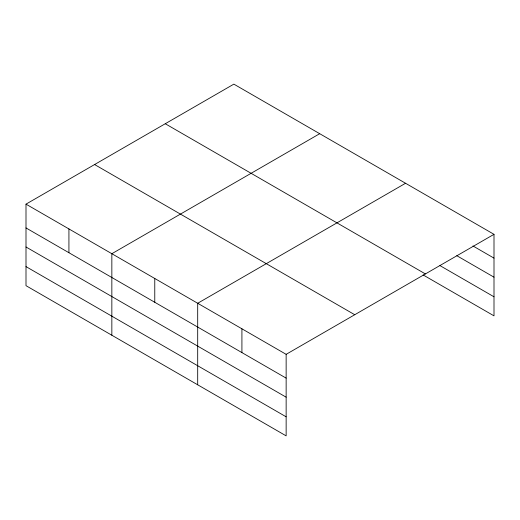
<?xml version="1.0" encoding="UTF-8"?>
<svg xmlns="http://www.w3.org/2000/svg" width="520" height="520" viewBox="0 0 520 520"><rect width="100%" height="100%" fill="white"/><g stroke="black" fill="none" stroke-linecap="round" stroke-linejoin="round"><path stroke-width="0.78" d="M423.098 274.924L494 315.855L494 234.325L233.857 84.136L26 204.145L26 285.675L286.143 435.864L286.143 354.334L26 204.145M319.703 133.698L111.846 253.708L111.846 335.238M405.554 183.261L197.691 303.271L197.691 384.8M286.143 354.334L494 234.325M472.94 245.96L494 258.122M456.794 255.691L494 277.173M439.946 265.596L494 296.803M165.263 123.741L425.406 273.93M94.595 164.541L354.738 314.73M26 227.936L286.143 378.125M26 246.987L286.143 397.176M26 266.617L286.143 416.812M241.917 328.803L241.917 352.593M154.772 278.486L154.772 302.276M68.926 228.924L68.926 252.714"/></g></svg>
